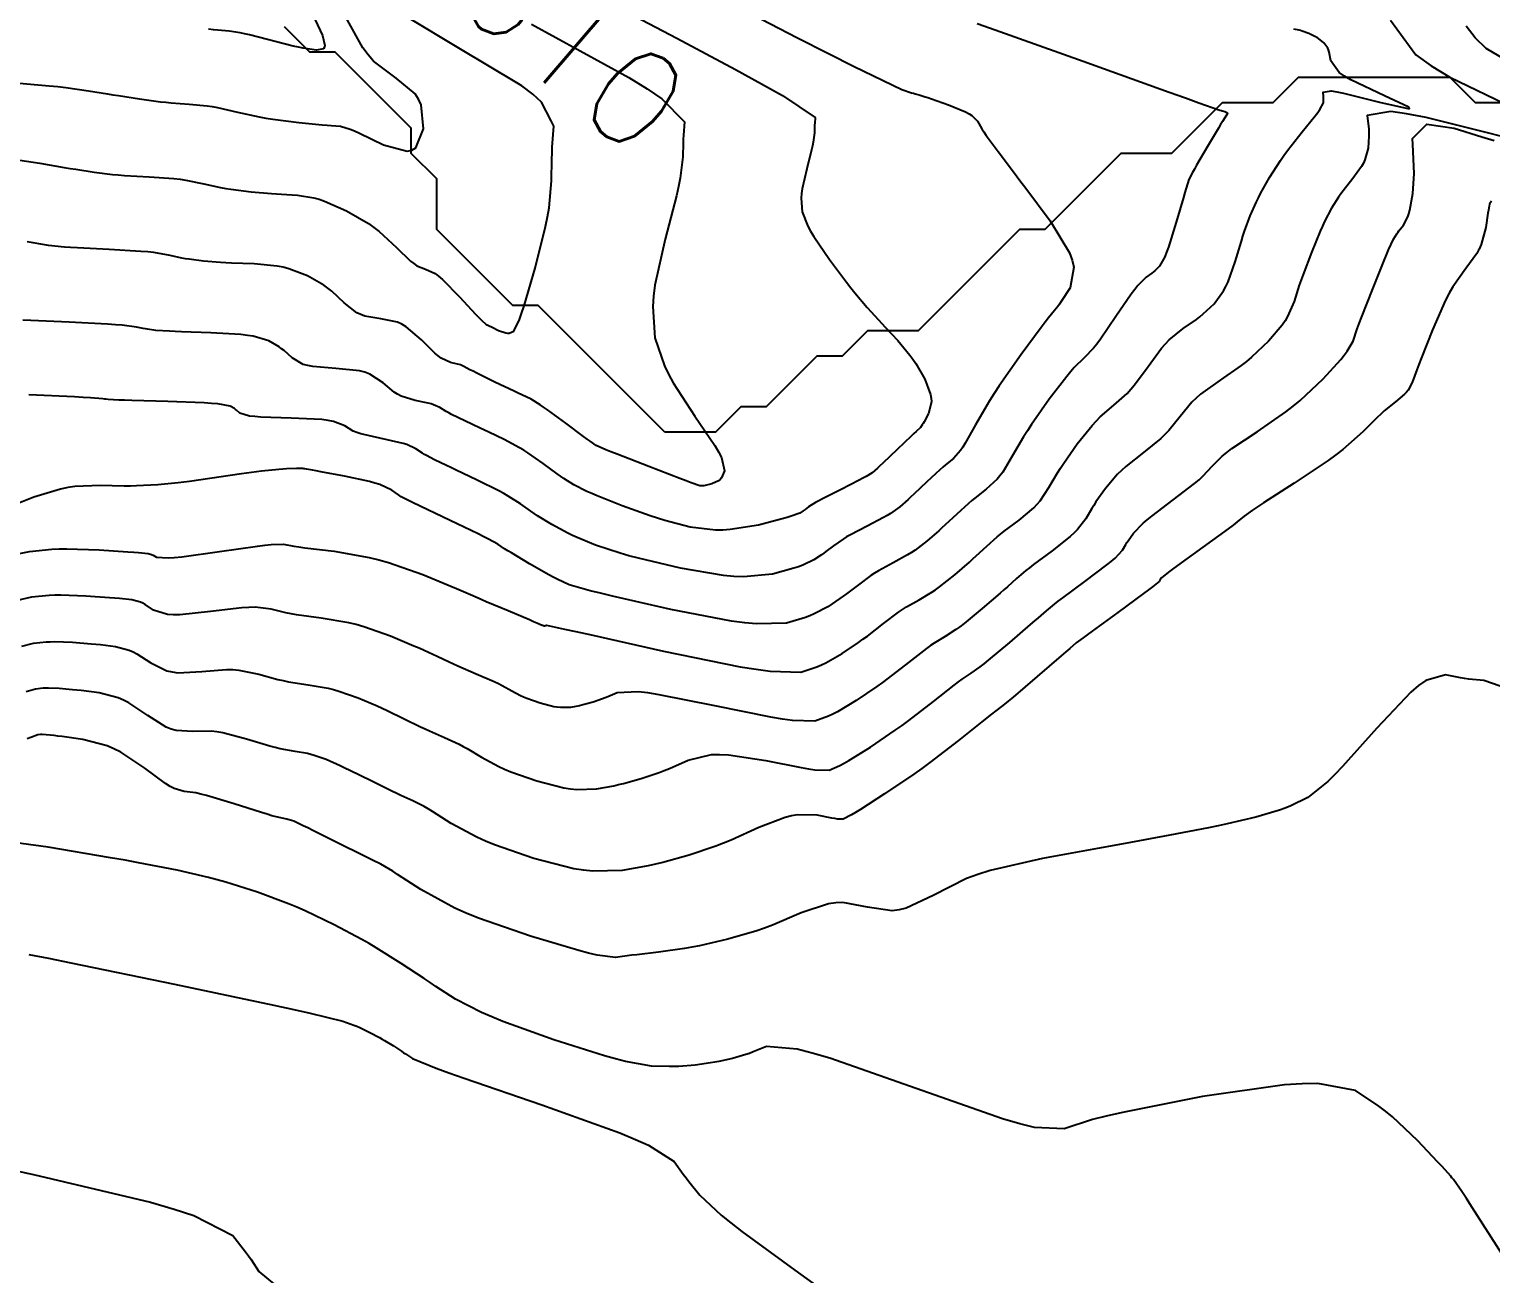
# Model space of a CAD drawing. Header units: metres. Extents: x 837117 to 838479, y 1189012 to 1191015.
# Drawn here: x 837605 to 837662.7, y 1189074.3 to 1189123.3 of the extents above; entities that cross this region are included whole.
import ezdxf

# ---------------------------------------------------------------- set-up
doc = ezdxf.new("R2010")
doc.units = ezdxf.units.M
doc.header["$LTSCALE"] = 0.3
for name, color, linetype in [('COTAS 10', 1, 'Continuous'), ('COTAS INT', 252, 'Continuous'), ('DRENAJE', 5, 'Continuous')]:
    doc.layers.add(name, color=color, linetype=linetype)
doc.styles.get("Standard").update_dxf_attribs({"font": 'simplex.shx'})

msp = doc.modelspace()

# ---------------------------------------------------------------- linework, layer by layer
at = {"layer": 'COTAS 10'}
for points in [[(837624.817, 1189123.552), (837628.653, 1189121.443), (837629.38, 1189120.995), (837629.962, 1189120.607), (837630.855, 1189119.698), (837630.813, 1189119.169), (837630.805, 1189119.019), (837630.799, 1189118.869), (837630.791, 1189118.318), (837630.685, 1189117.479), (837630.617, 1189117.148), (837630.532, 1189116.774), (837630.087, 1189115.066), (837629.687, 1189113.261), (837629.631, 1189112.826), (837629.599, 1189112.419), (837629.679, 1189111.183), (837630.064, 1189110.069), (837630.224, 1189109.738), (837630.407, 1189109.399), (837631.259, 1189108.091), (837632.05, 1189106.927), (837632.194, 1189106.677), (837632.305, 1189106.458), (837632.436, 1189105.928), (837632.308, 1189105.652), (837632.257, 1189105.593), (837632.199, 1189105.541), (837631.931, 1189105.416), (837631.667, 1189105.357), (837631.612, 1189105.346), (837631.564, 1189105.339), (837631.455, 1189105.335), (837631.11, 1189105.46), (837630.913, 1189105.535), (837630.673, 1189105.627), (837629.439, 1189106.102), (837628.196, 1189106.586), (837627.95, 1189106.684), (837627.747, 1189106.766), (837627.369, 1189106.928), (837627.124, 1189107.099), (837627.006, 1189107.186), (837626.865, 1189107.29), (837626.172, 1189107.807), (837625.452, 1189108.334), (837625.294, 1189108.445), (837625.154, 1189108.54), (837624.799, 1189108.754), (837624.435, 1189108.928), (837624.29, 1189108.997), (837624.127, 1189109.076), (837623.375, 1189109.435), (837622.654, 1189109.785), (837622.509, 1189109.857), (837622.387, 1189109.918), (837622.147, 1189110.051), (837622.014, 1189110.112), (837621.961, 1189110.129), (837621.901, 1189110.145), (837621.626, 1189110.204), (837621.253, 1189110.377), (837621.132, 1189110.465), (837621.003, 1189110.57), (837620.472, 1189111.098), (837619.872, 1189111.616), (837619.699, 1189111.716), (837619.524, 1189111.796), (837618.868, 1189111.929), (837618.237, 1189112.032), (837618.078, 1189112.093), (837617.926, 1189112.169), (837617.43, 1189112.562), (837616.933, 1189113.021), (837616.779, 1189113.138), (837616.619, 1189113.251), (837615.982, 1189113.622), (837615.245, 1189113.904), (837615.021, 1189113.96), (837614.788, 1189114.006), (837613.875, 1189114.095), (837612.98, 1189114.128), (837612.758, 1189114.14), (837612.547, 1189114.152), (837611.879, 1189114.205), (837611.314, 1189114.275), (837611.168, 1189114.299), (837611.027, 1189114.324), (837610.557, 1189114.431), (837609.921, 1189114.538), (837609.675, 1189114.564), (837609.399, 1189114.588), (837608.152, 1189114.661), (837606.907, 1189114.723), (837606.633, 1189114.741), (837606.389, 1189114.758), (837605.762, 1189114.823), (837605.156, 1189114.92), (837604.925, 1189114.959)], [(837658.708, 1189123.706), (837659.702, 1189122.343), (837660.304, 1189121.911), (837661.047, 1189121.456), (837663.563, 1189120.255)], [(837663.259, 1189119.085), (837662.325, 1189119.318), (837660.115, 1189119.868), (837659.335, 1189120.017), (837658.713, 1189120.107), (837657.779, 1189119.941), (837657.843, 1189119.41), (837657.85, 1189119.269), (837657.852, 1189119.132), (837657.822, 1189118.661), (837657.693, 1189118.202), (837657.633, 1189118.072), (837657.562, 1189117.941), (837657.22, 1189117.458), (837656.841, 1189116.98), (837656.747, 1189116.852), (837656.658, 1189116.726), (837656.376, 1189116.287), (837656.102, 1189115.761), (837656.018, 1189115.58), (837655.93, 1189115.384), (837655.585, 1189114.547), (837655.255, 1189113.68), (837655.178, 1189113.464), (837655.107, 1189113.26), (837654.901, 1189112.61), (837654.646, 1189112.016), (837654.543, 1189111.847), (837654.428, 1189111.676), (837653.896, 1189111.042), (837653.226, 1189110.413), (837653.023, 1189110.245), (837652.812, 1189110.08), (837651.987, 1189109.509), (837651.211, 1189108.954), (837651.032, 1189108.799), (837650.868, 1189108.644), (837650.402, 1189108.08), (837649.958, 1189107.517), (837649.807, 1189107.362), (837649.645, 1189107.208), (837648.96, 1189106.656), (837648.265, 1189106.103), (837648.097, 1189105.949), (837647.939, 1189105.794), (837647.455, 1189105.231), (837647.083, 1189104.703), (837646.995, 1189104.57), (837646.915, 1189104.444), (837646.68, 1189104.037), (837646.36, 1189103.619), (837646.226, 1189103.486), (837646.072, 1189103.346), (837645.352, 1189102.777), (837644.621, 1189102.233), (837644.46, 1189102.109), (837644.317, 1189101.996), (837643.951, 1189101.685), (837643.592, 1189101.359), (837643.454, 1189101.237), (837643.299, 1189101.102), (837642.598, 1189100.497), (837641.88, 1189099.907), (837641.714, 1189099.78), (837641.562, 1189099.669), (837641.133, 1189099.4), (837640.707, 1189099.141), (837640.558, 1189099.037), (837640.394, 1189098.918), (837639.687, 1189098.371), (837638.887, 1189097.752), (837638.664, 1189097.588), (837638.44, 1189097.428), (837637.629, 1189096.878), (837636.883, 1189096.432), (837636.701, 1189096.337), (837636.529, 1189096.254), (837635.999, 1189096.06), (837635.113, 1189096.085), (837634.717, 1189096.14), (837634.256, 1189096.216), (837632.047, 1189096.667), (837629.854, 1189097.103), (837629.403, 1189097.171), (837629.019, 1189097.215), (837628.197, 1189097.182), (837627.821, 1189097.013), (837627.718, 1189096.972), (837627.617, 1189096.933), (837627.254, 1189096.811), (837626.898, 1189096.714), (837626.8, 1189096.69), (837626.703, 1189096.669), (837626.352, 1189096.602), (837625.957, 1189096.593), (837625.831, 1189096.607), (837625.698, 1189096.628), (837625.158, 1189096.764), (837624.63, 1189096.948), (837624.505, 1189097), (837624.388, 1189097.051), (837624.043, 1189097.239), (837623.654, 1189097.458), (837623.51, 1189097.529), (837623.349, 1189097.605), (837622.639, 1189097.917), (837621.908, 1189098.231), (837621.735, 1189098.308), (837621.574, 1189098.38), (837621.1, 1189098.605), (837620.58, 1189098.847), (837620.39, 1189098.931), (837620.18, 1189099.022), (837619.258, 1189099.409), (837618.198, 1189099.783), (837617.901, 1189099.866), (837617.603, 1189099.939), (837616.518, 1189100.126), (837615.551, 1189100.257), (837615.328, 1189100.295), (837615.125, 1189100.333), (837614.551, 1189100.475), (837613.912, 1189100.548), (837613.667, 1189100.544), (837613.392, 1189100.528), (837612.156, 1189100.38), (837610.942, 1189100.257), (837610.682, 1189100.256), (837610.454, 1189100.269), (837609.906, 1189100.44), (837609.572, 1189100.663), (837609.479, 1189100.709), (837609.385, 1189100.749), (837609.047, 1189100.839), (837608.563, 1189100.891), (837608.377, 1189100.907), (837608.169, 1189100.924), (837607.233, 1189100.99), (837606.245, 1189101.026), (837606.006, 1189101.024), (837605.781, 1189101.016), (837605.09, 1189100.943), (837604.53, 1189100.82)], [(837604.984, 1189086.861), (837605.763, 1189086.707), (837606.647, 1189086.529), (837610.726, 1189085.691), (837614.648, 1189084.863), (837615.434, 1189084.692), (837616.09, 1189084.547), (837617.378, 1189084.232), (837617.808, 1189084.071), (837617.924, 1189084.024), (837618.039, 1189083.974), (837618.44, 1189083.784), (837618.821, 1189083.579), (837618.922, 1189083.521), (837619.022, 1189083.463), (837619.367, 1189083.247), (837619.685, 1189083.037), (837619.767, 1189082.983), (837619.847, 1189082.931), (837620.117, 1189082.754), (837621.054, 1189082.373), (837621.556, 1189082.192), (837622.162, 1189081.977), (837625.224, 1189080.928), (837628.304, 1189079.817), (837628.921, 1189079.563), (837629.435, 1189079.332), (837630.443, 1189078.694), (837630.805, 1189078.195), (837630.912, 1189078.052), (837631.023, 1189077.907), (837631.451, 1189077.366), (837632.3, 1189076.575), (837632.677, 1189076.271), (837633.115, 1189075.931), (837635.206, 1189074.4), (837637.332, 1189072.866)]]:
    msp.add_lwpolyline(points, dxfattribs=at)
at = {"layer": 'COTAS INT'}
for points in [[(837629.004, 1189126.291), (837635.289, 1189123.029), (837636.527, 1189122.394), (837637.548, 1189121.875), (837639.421, 1189120.968), (837639.803, 1189120.846), (837639.883, 1189120.821), (837639.952, 1189120.8), (837640.111, 1189120.759), (837640.341, 1189120.689), (837640.456, 1189120.651), (837640.592, 1189120.603), (837641.267, 1189120.363), (837641.94, 1189120.086), (837642.076, 1189120.016), (837642.189, 1189119.949), (837642.412, 1189119.728), (837642.584, 1189119.421), (837642.664, 1189119.3), (837642.759, 1189119.162), (837643.22, 1189118.533), (837643.871, 1189117.667), (837644.086, 1189117.381), (837644.316, 1189117.074), (837645.272, 1189115.797), (837646.035, 1189114.534), (837646.144, 1189114.236), (837646.208, 1189113.961), (837646.071, 1189113.153), (837645.715, 1189112.613), (837645.642, 1189112.506), (837645.58, 1189112.418), (837645.448, 1189112.254), (837645.211, 1189111.962), (837645.082, 1189111.792), (837644.927, 1189111.585), (837644.137, 1189110.517), (837643.272, 1189109.289), (837643.069, 1189108.982), (837642.881, 1189108.687), (837642.335, 1189107.741), (837641.93, 1189107.018), (837641.832, 1189106.864), (837641.74, 1189106.732), (837641.458, 1189106.422), (837641.151, 1189106.173), (837641.043, 1189106.079), (837640.925, 1189105.973), (837640.417, 1189105.501), (837639.905, 1189105.017), (837639.783, 1189104.905), (837639.671, 1189104.802), (837639.342, 1189104.51), (837638.98, 1189104.253), (837638.848, 1189104.173), (837638.701, 1189104.088), (837638.053, 1189103.749), (837637.399, 1189103.409), (837637.249, 1189103.323), (837637.112, 1189103.241), (837636.726, 1189102.976), (837636.426, 1189102.744), (837636.343, 1189102.683), (837636.259, 1189102.623), (837635.954, 1189102.417), (837635.518, 1189102.211), (837635.351, 1189102.151), (837635.165, 1189102.09), (837634.323, 1189101.861), (837633.176, 1189101.751), (837632.795, 1189101.766), (837632.388, 1189101.801), (837630.693, 1189102.09), (837629.041, 1189102.483), (837628.661, 1189102.583), (837628.315, 1189102.679), (837627.343, 1189102.995), (837626.62, 1189103.299), (837626.431, 1189103.387), (837626.245, 1189103.478), (837625.614, 1189103.821), (837625.059, 1189104.161), (837624.921, 1189104.249), (837624.791, 1189104.335), (837624.379, 1189104.625), (837623.895, 1189104.937), (837623.719, 1189105.036), (837623.525, 1189105.141), (837622.671, 1189105.568), (837621.822, 1189105.973), (837621.63, 1189106.064), (837621.458, 1189106.147), (837620.992, 1189106.37), (837620.67, 1189106.535), (837620.588, 1189106.581), (837620.51, 1189106.628), (837620.253, 1189106.796), (837619.892, 1189106.964), (837619.748, 1189107.01), (837619.584, 1189107.055), (837618.831, 1189107.216), (837618.085, 1189107.387), (837617.926, 1189107.439), (837617.786, 1189107.492), (837617.453, 1189107.702), (837617.005, 1189107.884), (837616.794, 1189107.92), (837616.545, 1189107.951), (837615.332, 1189108.01), (837614.134, 1189108.052), (837613.895, 1189108.071), (837613.697, 1189108.093), (837613.313, 1189108.202), (837613.179, 1189108.326), (837613.138, 1189108.357), (837613.095, 1189108.387), (837612.924, 1189108.487), (837612.435, 1189108.571), (837612.192, 1189108.591), (837611.902, 1189108.61), (837610.464, 1189108.667), (837609.043, 1189108.708), (837608.763, 1189108.717), (837608.533, 1189108.724), (837608.115, 1189108.742), (837608.023, 1189108.753), (837607.977, 1189108.761), (837607.901, 1189108.778), (837607.412, 1189108.812), (837607.128, 1189108.827), (837606.781, 1189108.844), (837604.99, 1189108.923)], [(837627.487, 1189124.62), (837630.548, 1189122.997), (837632.868, 1189121.766), (837633.892, 1189121.202), (837634.715, 1189120.736), (837636.007, 1189119.868), (837635.989, 1189119.637), (837635.985, 1189119.572), (837635.983, 1189119.506), (837635.979, 1189119.265), (837635.933, 1189118.899), (837635.903, 1189118.755), (837635.866, 1189118.591), (837635.672, 1189117.846), (837635.497, 1189117.057), (837635.473, 1189116.867), (837635.459, 1189116.69), (837635.494, 1189116.15), (837635.721, 1189115.583), (837635.828, 1189115.388), (837635.954, 1189115.176), (837636.57, 1189114.273), (837637.249, 1189113.368), (837637.415, 1189113.154), (837637.573, 1189112.956), (837638.062, 1189112.376), (837638.507, 1189111.885), (837638.636, 1189111.745), (837638.768, 1189111.602), (837639.265, 1189111.067), (837639.742, 1189110.5), (837639.861, 1189110.336), (837639.974, 1189110.169), (837640.338, 1189109.544), (837640.559, 1189108.946), (837640.583, 1189108.797), (837640.59, 1189108.654), (837640.483, 1189108.198), (837640.304, 1189107.863), (837640.266, 1189107.796), (837640.234, 1189107.741), (837640.16, 1189107.637), (837639.994, 1189107.487), (837639.904, 1189107.402), (837639.794, 1189107.299), (837639.24, 1189106.772), (837638.675, 1189106.237), (837638.56, 1189106.128), (837638.462, 1189106.036), (837638.257, 1189105.848), (837638.014, 1189105.702), (837637.892, 1189105.637), (837637.747, 1189105.561), (837637.026, 1189105.199), (837636.297, 1189104.831), (837636.146, 1189104.752), (837636.018, 1189104.682), (837635.74, 1189104.512), (837635.606, 1189104.409), (837635.569, 1189104.381), (837635.532, 1189104.355), (837635.396, 1189104.263), (837635.064, 1189104.138), (837634.902, 1189104.09), (837634.71, 1189104.036), (837633.765, 1189103.794), (837632.657, 1189103.612), (837632.363, 1189103.595), (837632.074, 1189103.594), (837631.074, 1189103.712), (837630.076, 1189103.972), (837629.787, 1189104.059), (837629.494, 1189104.153), (837628.391, 1189104.548), (837627.408, 1189104.943), (837627.191, 1189105.036), (837626.996, 1189105.122), (837626.492, 1189105.375), (837626.092, 1189105.63), (837625.964, 1189105.717), (837625.828, 1189105.812), (837625.276, 1189106.216), (837624.674, 1189106.636), (837624.507, 1189106.741), (837624.339, 1189106.841), (837623.735, 1189107.161), (837623.128, 1189107.451), (837622.792, 1189107.611), (837622.183, 1189107.903), (837621.662, 1189108.16), (837621.549, 1189108.219), (837621.449, 1189108.273), (837621.2, 1189108.424), (837620.953, 1189108.538), (837620.854, 1189108.569), (837620.743, 1189108.6), (837620.229, 1189108.71), (837619.669, 1189108.882), (837619.529, 1189108.952), (837619.395, 1189109.031), (837618.962, 1189109.4), (837618.438, 1189109.75), (837618.247, 1189109.818), (837618.035, 1189109.873), (837617.1, 1189109.97), (837616.186, 1189110.042), (837615.987, 1189110.082), (837615.811, 1189110.131), (837615.371, 1189110.382), (837615.056, 1189110.673), (837614.959, 1189110.747), (837614.857, 1189110.819), (837614.453, 1189111.055), (837613.84, 1189111.237), (837613.606, 1189111.275), (837613.345, 1189111.308), (837612.17, 1189111.381), (837611.011, 1189111.418), (837610.76, 1189111.428), (837610.54, 1189111.438), (837609.997, 1189111.473), (837609.669, 1189111.514), (837609.584, 1189111.528), (837609.502, 1189111.543), (837609.229, 1189111.604), (837608.666, 1189111.675), (837608.402, 1189111.695), (837608.09, 1189111.716), (837606.571, 1189111.792), (837605.061, 1189111.861), (837604.754, 1189111.877)], [(837604.31, 1189121.25), (837605.782, 1189121.122), (837606.125, 1189121.087), (837606.439, 1189121.052), (837607.343, 1189120.926), (837608.089, 1189120.801), (837608.305, 1189120.765), (837608.526, 1189120.73), (837609.355, 1189120.601), (837610.176, 1189120.491), (837610.391, 1189120.467), (837610.601, 1189120.447), (837611.314, 1189120.398), (837612.018, 1189120.332), (837612.222, 1189120.301), (837612.43, 1189120.264), (837613.213, 1189120.084), (837614.078, 1189119.888), (837614.337, 1189119.841), (837614.605, 1189119.798), (837615.643, 1189119.668), (837616.56, 1189119.58), (837616.752, 1189119.563), (837616.917, 1189119.549), (837617.287, 1189119.523), (837617.664, 1189119.407), (837617.833, 1189119.336), (837618.03, 1189119.248), (837618.977, 1189118.789), (837619.906, 1189118.54), (837620.093, 1189118.584), (837620.249, 1189118.677), (837620.558, 1189119.42), (837620.458, 1189120.372), (837620.357, 1189120.597), (837620.223, 1189120.805), (837619.475, 1189121.414), (837618.589, 1189122.088), (837618.369, 1189122.337), (837618.16, 1189122.612), (837617.494, 1189123.83)], [(837604.361, 1189118.226), (837605.425, 1189118.064), (837606.378, 1189117.902), (837606.615, 1189117.862), (837606.841, 1189117.825), (837607.558, 1189117.712), (837608.282, 1189117.625), (837608.512, 1189117.604), (837608.754, 1189117.585), (837609.733, 1189117.529), (837610.709, 1189117.46), (837610.949, 1189117.432), (837611.175, 1189117.401), (837611.885, 1189117.257), (837612.553, 1189117.106), (837612.753, 1189117.07), (837612.959, 1189117.036), (837613.761, 1189116.936), (837614.554, 1189116.866), (837614.755, 1189116.851), (837614.948, 1189116.839), (837615.581, 1189116.809), (837616.231, 1189116.704), (837616.435, 1189116.644), (837616.649, 1189116.57), (837617.512, 1189116.19), (837618.381, 1189115.682), (837618.6, 1189115.528), (837618.809, 1189115.369), (837619.488, 1189114.742), (837620.04, 1189114.207), (837620.17, 1189114.105), (837620.289, 1189114.022), (837620.636, 1189113.889), (837621.013, 1189113.719), (837621.152, 1189113.613), (837621.305, 1189113.482), (837621.981, 1189112.796), (837622.611, 1189112.11), (837622.735, 1189111.978), (837622.837, 1189111.871), (837623.023, 1189111.698), (837623.06, 1189111.691), (837623.068, 1189111.688), (837623.076, 1189111.686), (837623.093, 1189111.678), (837623.166, 1189111.641), (837623.207, 1189111.621), (837623.258, 1189111.596), (837623.519, 1189111.47), (837623.807, 1189111.371), (837623.875, 1189111.363), (837623.938, 1189111.363), (837624.12, 1189111.435), (837624.339, 1189111.895), (837624.425, 1189112.139), (837624.521, 1189112.435), (837624.959, 1189113.926), (837625.367, 1189115.564), (837625.444, 1189115.952), (837625.507, 1189116.311), (837625.602, 1189117.37), (837625.615, 1189118.232), (837625.625, 1189118.467), (837625.637, 1189118.7), (837625.703, 1189119.528), (837625.594, 1189119.739), (837625.209, 1189120.478), (837624.867, 1189120.788), (837624.437, 1189121.119), (837622.967, 1189121.995), (837622.146, 1189122.483), (837619.737, 1189123.924)], [(837642.401, 1189123.57), (837643.105, 1189123.327), (837646.581, 1189122.091), (837649.968, 1189120.872), (837650.615, 1189120.639), (837651.138, 1189120.451), (837651.977, 1189120.153), (837652.018, 1189120.145), (837652.036, 1189120.141), (837652.058, 1189120.136), (837652.164, 1189120.108), (837652.253, 1189120.064), (837652.264, 1189120.048), (837652.268, 1189120.031), (837652.236, 1189119.956), (837652.077, 1189119.714), (837652.002, 1189119.592), (837651.913, 1189119.446), (837651.481, 1189118.719), (837651.053, 1189117.982), (837650.966, 1189117.83), (837650.894, 1189117.7), (837650.75, 1189117.419), (837650.641, 1189117.08), (837650.591, 1189116.913), (837650.532, 1189116.715), (837650.249, 1189115.739), (837649.942, 1189114.754), (837649.869, 1189114.55), (837649.801, 1189114.377), (837649.596, 1189114.001), (837649.409, 1189113.826), (837649.353, 1189113.779), (837649.294, 1189113.734), (837649.065, 1189113.575), (837648.734, 1189113.243), (837648.612, 1189113.088), (837648.476, 1189112.905), (837647.874, 1189112.018), (837647.263, 1189111.12), (837647.121, 1189110.931), (837646.99, 1189110.767), (837646.619, 1189110.388), (837646.229, 1189110.009), (837646.087, 1189109.845), (837645.931, 1189109.655), (837645.243, 1189108.755), (837644.542, 1189107.761), (837644.378, 1189107.511), (837644.226, 1189107.273), (837643.783, 1189106.506), (837643.406, 1189105.885), (837643.296, 1189105.738), (837643.184, 1189105.603), (837642.756, 1189105.207), (837642.307, 1189104.86), (837642.182, 1189104.756), (837642.056, 1189104.648), (837641.595, 1189104.229), (837641.134, 1189103.798), (837641.007, 1189103.683), (837640.881, 1189103.569), (837640.428, 1189103.173), (837639.947, 1189102.804), (837639.803, 1189102.708), (837639.655, 1189102.615), (837639.08, 1189102.3), (837638.502, 1189101.986), (837638.352, 1189101.894), (837638.206, 1189101.8), (837637.713, 1189101.441), (837637.246, 1189101.08), (837637.116, 1189100.985), (837636.986, 1189100.892), (837636.513, 1189100.571), (837635.973, 1189100.285), (837635.801, 1189100.213), (837635.619, 1189100.145), (837634.882, 1189099.927), (837633.694, 1189099.891), (837633.228, 1189099.937), (837632.703, 1189100.008), (837630.313, 1189100.468), (837628.007, 1189100.994), (837627.535, 1189101.107), (837627.136, 1189101.205), (837626.296, 1189101.441), (837625.832, 1189101.655), (837625.671, 1189101.739), (837625.494, 1189101.834), (837624.737, 1189102.267), (837624.026, 1189102.691), (837623.879, 1189102.781), (837623.754, 1189102.858), (837623.483, 1189103.035), (837623.116, 1189103.238), (837622.931, 1189103.332), (837622.71, 1189103.442), (837621.607, 1189103.975), (837620.123, 1189104.683), (837619.8, 1189104.837), (837619.678, 1189104.91), (837619.628, 1189104.943), (837619.571, 1189104.982), (837619.307, 1189105.169), (837618.831, 1189105.39), (837618.641, 1189105.45), (837618.425, 1189105.51), (837617.434, 1189105.722), (837616.501, 1189105.892), (837616.322, 1189105.926), (837616.178, 1189105.953), (837615.943, 1189106.003), (837615.876, 1189106.013), (837615.837, 1189106.016), (837615.79, 1189106.018), (837615.546, 1189106.023), (837615.151, 1189106.009), (837615.008, 1189105.998), (837614.851, 1189105.985), (837614.162, 1189105.912), (837613.374, 1189105.813), (837612.934, 1189105.751), (837612.132, 1189105.627), (837611.327, 1189105.508), (837611.104, 1189105.48), (837610.881, 1189105.455), (837610.077, 1189105.378), (837609.239, 1189105.337), (837608.994, 1189105.333), (837608.745, 1189105.333), (837607.8, 1189105.359), (837606.803, 1189105.317), (837606.521, 1189105.273), (837606.237, 1189105.215), (837605.187, 1189104.891), (837604.323, 1189104.555)], [(837604.352, 1189102.622), (837605.008, 1189102.751), (837605.894, 1189102.845), (837606.183, 1189102.855), (837606.49, 1189102.858), (837607.756, 1189102.812), (837608.897, 1189102.735), (837609.126, 1189102.719), (837609.317, 1189102.705), (837609.693, 1189102.672), (837609.822, 1189102.638), (837609.857, 1189102.623), (837609.893, 1189102.605), (837610.02, 1189102.521), (837610.478, 1189102.494), (837610.722, 1189102.513), (837611.017, 1189102.543), (837612.505, 1189102.747), (837614, 1189102.961), (837614.3, 1189102.997), (837614.549, 1189103.023), (837615.038, 1189103.035), (837615.443, 1189102.96), (837615.641, 1189102.932), (837615.876, 1189102.9), (837617.031, 1189102.759), (837618.418, 1189102.519), (837618.799, 1189102.425), (837619.177, 1189102.32), (837620.532, 1189101.842), (837621.637, 1189101.385), (837621.858, 1189101.292), (837622.043, 1189101.214), (837622.404, 1189101.057), (837622.706, 1189100.922), (837622.854, 1189100.858), (837623.029, 1189100.783), (837623.893, 1189100.417), (837624.736, 1189100.062), (837624.898, 1189099.993), (837625.029, 1189099.938), (837625.242, 1189099.846), (837625.255, 1189099.839), (837625.285, 1189099.827), (837625.306, 1189099.822), (837625.311, 1189099.821), (837625.331, 1189099.821), (837625.344, 1189099.824), (837625.352, 1189099.826), (837625.366, 1189099.829), (837625.379, 1189099.834), (837625.383, 1189099.835), (837625.387, 1189099.837), (837625.402, 1189099.844), (837626.12, 1189099.692), (837626.568, 1189099.593), (837627.123, 1189099.471), (837630.028, 1189098.825), (837633.053, 1189098.207), (837633.684, 1189098.103), (837634.227, 1189098.027), (837635.44, 1189097.994), (837636.074, 1189098.2), (837636.251, 1189098.275), (837636.428, 1189098.358), (837637.071, 1189098.724), (837637.713, 1189099.16), (837637.89, 1189099.287), (837638.067, 1189099.416), (837638.7, 1189099.906), (837639.3, 1189100.359), (837639.455, 1189100.466), (837639.605, 1189100.564), (837640.106, 1189100.85), (837640.608, 1189101.142), (837640.758, 1189101.244), (837640.913, 1189101.356), (837641.513, 1189101.835), (837642.09, 1189102.335), (837642.231, 1189102.46), (837642.363, 1189102.579), (837642.773, 1189102.957), (837643.186, 1189103.322), (837643.321, 1189103.432), (837643.464, 1189103.546), (837644.054, 1189103.992), (837644.628, 1189104.475), (837644.761, 1189104.612), (837644.883, 1189104.752), (837645.231, 1189105.271), (837645.57, 1189105.858), (837645.687, 1189106.041), (837645.813, 1189106.232), (837646.349, 1189106.993), (837646.935, 1189107.724), (837647.092, 1189107.897), (837647.247, 1189108.056), (837647.79, 1189108.522), (837648.318, 1189108.988), (837648.464, 1189109.147), (837648.61, 1189109.319), (837649.138, 1189110.049), (837649.672, 1189110.774), (837649.822, 1189110.943), (837649.973, 1189111.098), (837650.526, 1189111.542), (837651.053, 1189111.907), (837651.188, 1189112.012), (837651.318, 1189112.119), (837651.746, 1189112.521), (837652.114, 1189113.027), (837652.206, 1189113.199), (837652.294, 1189113.385), (837652.575, 1189114.174), (837652.82, 1189114.987), (837652.885, 1189115.189), (837652.948, 1189115.38), (837653.167, 1189115.983), (837653.412, 1189116.542), (837653.492, 1189116.705), (837653.577, 1189116.871), (837653.929, 1189117.503), (837654.362, 1189118.177), (837654.499, 1189118.371), (837654.643, 1189118.567), (837655.226, 1189119.301), (837655.737, 1189119.936), (837655.836, 1189120.07), (837655.917, 1189120.185), (837656.056, 1189120.452), (837656.066, 1189120.605), (837656.065, 1189120.65), (837656.063, 1189120.696), (837656.042, 1189120.87), (837656.366, 1189120.919), (837656.581, 1189120.886), (837656.85, 1189120.833), (837658.276, 1189120.476), (837659.388, 1189120.217), (837659.46, 1189120.227), (837659.429, 1189120.271), (837658.463, 1189120.724), (837657.143, 1189121.35), (837656.89, 1189121.504), (837656.684, 1189121.648), (837656.346, 1189122.099), (837656.291, 1189122.45), (837656.264, 1189122.531), (837656.232, 1189122.606), (837656.076, 1189122.819), (837655.87, 1189122.977), (837655.807, 1189123.017), (837655.741, 1189123.055), (837655.483, 1189123.179), (837655.225, 1189123.274), (837655.16, 1189123.294), (837655.098, 1189123.311), (837654.896, 1189123.349)], [(837616.276, 1189123.722), (837616.577, 1189123.098), (837616.667, 1189122.708), (837616.649, 1189122.637), (837616.613, 1189122.582), (837616.328, 1189122.518), (837615.807, 1189122.602), (837615.622, 1189122.642), (837615.419, 1189122.687), (837613.685, 1189123.127), (837613.496, 1189123.169), (837613.328, 1189123.204), (837612.895, 1189123.267), (837612.447, 1189123.309), (837612.27, 1189123.331), (837612.069, 1189123.357)], [(837663.945, 1189121.724), (837662.477, 1189122.594), (837662.047, 1189123.016), (837661.695, 1189123.466)], [(837604.707, 1189099.018), (837605.172, 1189099.134), (837605.668, 1189099.187), (837605.829, 1189099.192), (837606.001, 1189099.194), (837606.709, 1189099.168), (837607.441, 1189099.112), (837607.628, 1189099.095), (837607.808, 1189099.077), (837608.402, 1189099.006), (837608.949, 1189098.861), (837609.1, 1189098.796), (837609.251, 1189098.72), (837609.792, 1189098.36), (837610.43, 1189098.045), (837610.641, 1189097.999), (837610.867, 1189097.97), (837611.807, 1189098.014), (837612.784, 1189098.095), (837613.034, 1189098.09), (837613.274, 1189098.074), (837614.064, 1189097.914), (837614.806, 1189097.706), (837615.015, 1189097.658), (837615.227, 1189097.615), (837616.005, 1189097.494), (837616.789, 1189097.358), (837617.004, 1189097.306), (837617.218, 1189097.246), (837617.983, 1189096.976), (837618.724, 1189096.659), (837618.922, 1189096.57), (837619.117, 1189096.481), (837619.797, 1189096.153), (837620.443, 1189095.839), (837620.616, 1189095.758), (837620.787, 1189095.679), (837621.385, 1189095.417), (837621.963, 1189095.148), (837622.121, 1189095.064), (837622.279, 1189094.977), (837622.845, 1189094.632), (837623.522, 1189094.264), (837623.75, 1189094.163), (837623.996, 1189094.062), (837625.031, 1189093.701), (837626.091, 1189093.433), (837626.352, 1189093.392), (837626.599, 1189093.364), (837627.374, 1189093.383), (837628.061, 1189093.513), (837628.252, 1189093.556), (837628.445, 1189093.602), (837629.143, 1189093.792), (837629.854, 1189094.032), (837630.054, 1189094.109), (837630.255, 1189094.19), (837630.993, 1189094.521), (837631.919, 1189094.739), (837632.238, 1189094.749), (837632.585, 1189094.736), (837634.067, 1189094.509), (837635.459, 1189094.225), (837635.749, 1189094.177), (837635.999, 1189094.142), (837636.558, 1189094.127), (837636.984, 1189094.309), (837637.15, 1189094.398), (837637.337, 1189094.505), (837638.187, 1189095.032), (837639.168, 1189095.697), (837639.438, 1189095.89), (837639.707, 1189096.088), (837640.674, 1189096.835), (837641.488, 1189097.477), (837641.66, 1189097.608), (837641.81, 1189097.719), (837642.16, 1189097.95), (837642.516, 1189098.196), (837642.669, 1189098.316), (837642.846, 1189098.458), (837643.683, 1189099.16), (837644.508, 1189099.868), (837644.678, 1189100.015), (837644.822, 1189100.14), (837645.129, 1189100.413), (837645.447, 1189100.671), (837645.599, 1189100.786), (837645.777, 1189100.92), (837646.65, 1189101.562), (837647.516, 1189102.218), (837647.69, 1189102.361), (837647.836, 1189102.487), (837648.128, 1189102.802), (837648.259, 1189103.029), (837648.304, 1189103.1), (837648.353, 1189103.174), (837648.561, 1189103.469), (837648.943, 1189103.864), (837649.102, 1189104.001), (837649.283, 1189104.15), (837650.131, 1189104.79), (837650.972, 1189105.429), (837651.151, 1189105.578), (837651.305, 1189105.716), (837651.665, 1189106.111), (837652.063, 1189106.513), (837652.242, 1189106.654), (837652.45, 1189106.809), (837653.448, 1189107.476), (837654.571, 1189108.254), (837654.858, 1189108.478), (837655.134, 1189108.706), (837656.046, 1189109.563), (837656.741, 1189110.326), (837656.881, 1189110.496), (837656.997, 1189110.648), (837657.227, 1189111.045), (837657.395, 1189111.532), (837657.472, 1189111.74), (837657.563, 1189111.98), (837658.002, 1189113.111), (837658.448, 1189114.225), (837658.544, 1189114.455), (837658.626, 1189114.651), (837658.823, 1189115.072), (837658.954, 1189115.275), (837658.995, 1189115.334), (837659.039, 1189115.393), (837659.215, 1189115.615), (837659.388, 1189115.945), (837659.429, 1189116.074), (837659.469, 1189116.218), (837659.587, 1189116.87), (837659.638, 1189117.659), (837659.582, 1189118.809), (837659.57, 1189119.043), (837660.137, 1189119.611), (837661.215, 1189119.449), (837662.31, 1189119.106), (837662.791, 1189118.955)], [(837662.695, 1189116.573), (837662.62, 1189116.48), (837662.61, 1189116.468), (837662.591, 1189116.358), (837662.581, 1189116.303), (837662.566, 1189116.212), (837662.549, 1189116.1), (837662.464, 1189115.531), (837662.28, 1189114.857), (837662.201, 1189114.679), (837662.175, 1189114.63), (837662.11, 1189114.506), (837661.68, 1189113.91), (837661.167, 1189113.191), (837661.024, 1189112.94), (837660.88, 1189112.666), (837660.359, 1189111.488), (837659.917, 1189110.364), (837659.824, 1189110.124), (837659.744, 1189109.914), (837659.56, 1189109.416), (837659.399, 1189109.119), (837659.332, 1189109.036), (837659.257, 1189108.954), (837658.906, 1189108.656), (837658.456, 1189108.292), (837658.318, 1189108.168), (837658.175, 1189108.034), (837657.607, 1189107.467), (837656.824, 1189106.772), (837656.545, 1189106.557), (837656.239, 1189106.333), (837654.909, 1189105.443), (837653.688, 1189104.664), (837653.452, 1189104.51), (837653.259, 1189104.382), (837652.929, 1189104.142), (837652.653, 1189103.914), (837652.494, 1189103.794), (837652.3, 1189103.65), (837651.301, 1189102.924), (837650.301, 1189102.198), (837650.107, 1189102.053), (837649.947, 1189101.934), (837649.667, 1189101.707), (837649.623, 1189101.645), (837649.613, 1189101.63), (837649.604, 1189101.615), (837649.576, 1189101.567), (837649.313, 1189101.354), (837649.155, 1189101.235), (837648.96, 1189101.089), (837647.948, 1189100.347), (837646.934, 1189099.606), (837646.738, 1189099.462), (837646.578, 1189099.345), (837646.307, 1189099.142), (837646.051, 1189098.92), (837645.901, 1189098.792), (837645.717, 1189098.634), (837644.768, 1189097.822), (837643.812, 1189097.009), (837643.624, 1189096.852), (837643.47, 1189096.723), (837643.187, 1189096.5), (837642.913, 1189096.297), (837642.763, 1189096.179), (837642.582, 1189096.036), (837641.661, 1189095.3), (837640.527, 1189094.424), (837640.211, 1189094.192), (837639.895, 1189093.965), (837638.745, 1189093.186), (837637.792, 1189092.578), (837637.6, 1189092.46), (837637.439, 1189092.363), (837637.116, 1189092.193), (837636.885, 1189092.199), (837636.782, 1189092.214), (837636.662, 1189092.234), (837636.086, 1189092.351), (837635.316, 1189092.369), (837635.073, 1189092.326), (837634.818, 1189092.263), (837633.788, 1189091.86), (837632.689, 1189091.366), (837632.389, 1189091.245), (837632.091, 1189091.131), (837631.032, 1189090.774), (837629.991, 1189090.49), (837629.705, 1189090.422), (837629.419, 1189090.358), (837628.396, 1189090.164), (837627.241, 1189090.136), (837626.873, 1189090.177), (837626.484, 1189090.239), (837624.905, 1189090.637), (837623.361, 1189091.176), (837622.995, 1189091.326), (837622.655, 1189091.477), (837621.646, 1189092.025), (837620.905, 1189092.497), (837620.733, 1189092.6), (837620.576, 1189092.691), (837620.13, 1189092.917), (837619.666, 1189093.127), (837619.497, 1189093.208), (837619.311, 1189093.297), (837618.494, 1189093.701), (837617.654, 1189094.114), (837617.454, 1189094.209), (837617.267, 1189094.297), (837616.709, 1189094.543), (837616.238, 1189094.709), (837616.106, 1189094.746), (837615.974, 1189094.778), (837615.491, 1189094.862), (837614.902, 1189094.972), (837614.703, 1189095.021), (837614.487, 1189095.078), (837613.577, 1189095.354), (837612.636, 1189095.599), (837612.401, 1189095.637), (837612.176, 1189095.662), (837611.458, 1189095.647), (837610.791, 1189095.684), (837610.6, 1189095.742), (837610.406, 1189095.821), (837609.679, 1189096.279), (837608.93, 1189096.778), (837608.721, 1189096.882), (837608.513, 1189096.972), (837607.756, 1189097.172), (837607.054, 1189097.263), (837606.879, 1189097.283), (837606.713, 1189097.3), (837606.186, 1189097.346), (837605.757, 1189097.362), (837605.652, 1189097.361), (837605.554, 1189097.357), (837605.254, 1189097.325), (837604.884, 1189097.216)], [(837663.025, 1189097.439), (837662.383, 1189097.664), (837661.789, 1189097.717), (837661.625, 1189097.74), (837661.461, 1189097.766), (837660.869, 1189097.891), (837660.095, 1189097.658), (837659.815, 1189097.459), (837659.508, 1189097.202), (837658.163, 1189095.788), (837656.816, 1189094.276), (837656.508, 1189093.957), (837656.228, 1189093.682), (837655.448, 1189093.049), (837654.769, 1189092.717), (837654.553, 1189092.631), (837654.324, 1189092.549), (837653.392, 1189092.275), (837652.256, 1189092.011), (837651.899, 1189091.934), (837651.522, 1189091.856), (837650.004, 1189091.564), (837648.235, 1189091.239), (837647.144, 1189091.039), (837644.974, 1189090.641), (837642.913, 1189090.162), (837642.427, 1189090.009), (837641.977, 1189089.847), (837640.656, 1189089.187), (837639.602, 1189088.678), (837639.32, 1189088.611), (837639.043, 1189088.577), (837638.076, 1189088.72), (837637.103, 1189088.9), (837636.821, 1189088.889), (837636.534, 1189088.851), (837635.45, 1189088.496), (837634.327, 1189088.016), (837634.014, 1189087.899), (837633.7, 1189087.79), (837632.56, 1189087.456), (837631.445, 1189087.203), (837631.146, 1189087.146), (837630.853, 1189087.093), (837629.83, 1189086.948), (837628.965, 1189086.848), (837628.771, 1189086.824), (837628.596, 1189086.802), (837628.126, 1189086.736), (837627.405, 1189086.831), (837627.071, 1189086.91), (837626.679, 1189087.012), (837624.778, 1189087.574), (837622.727, 1189088.29), (837622.24, 1189088.489), (837621.788, 1189088.689), (837620.447, 1189089.418), (837619.53, 1189090.017), (837619.345, 1189090.136), (837619.189, 1189090.234), (837618.876, 1189090.417), (837618.545, 1189090.576), (837618.379, 1189090.658), (837618.18, 1189090.756), (837617.191, 1189091.25), (837616.192, 1189091.747), (837615.986, 1189091.849), (837615.811, 1189091.934), (837615.435, 1189092.11), (837615.258, 1189092.172), (837615.209, 1189092.186), (837615.159, 1189092.198), (837614.978, 1189092.229), (837614.578, 1189092.329), (837614.39, 1189092.384), (837614.168, 1189092.451), (837613.09, 1189092.793), (837611.998, 1189093.124), (837611.768, 1189093.184), (837611.568, 1189093.229), (837611.109, 1189093.28), (837610.716, 1189093.397), (837610.559, 1189093.485), (837610.381, 1189093.597), (837609.565, 1189094.199), (837608.609, 1189094.836), (837608.343, 1189094.969), (837608.077, 1189095.083), (837607.111, 1189095.339), (837606.299, 1189095.449), (837606.13, 1189095.471), (837605.985, 1189095.489), (837605.663, 1189095.524), (837605.512, 1189095.529), (837605.475, 1189095.529), (837605.441, 1189095.528), (837605.336, 1189095.517), (837605.062, 1189095.414), (837604.921, 1189095.355)], [(837663.101, 1189075.043), (837661.928, 1189076.877), (837661.7, 1189077.229), (837661.515, 1189077.514), (837661.194, 1189077.982), (837661.15, 1189078.017), (837661.138, 1189078.03), (837661.127, 1189078.044), (837661.088, 1189078.106), (837660.862, 1189078.365), (837660.733, 1189078.504), (837660.575, 1189078.671), (837659.763, 1189079.518), (837658.779, 1189080.451), (837658.513, 1189080.673), (837658.249, 1189080.879), (837657.318, 1189081.491), (837655.836, 1189081.764), (837655.225, 1189081.756), (837654.527, 1189081.711), (837651.281, 1189081.249), (837648.125, 1189080.629), (837647.484, 1189080.484), (837646.944, 1189080.352), (837645.833, 1189079.973), (837644.662, 1189080.035), (837644.085, 1189080.18), (837643.397, 1189080.38), (837639.997, 1189081.566), (837636.585, 1189082.763), (837635.889, 1189082.97), (837635.302, 1189083.124), (837634.081, 1189083.231), (837633.563, 1189083.01), (837633.419, 1189082.956), (837633.274, 1189082.906), (837632.749, 1189082.752), (837632.201, 1189082.632), (837632.042, 1189082.603), (837631.88, 1189082.576), (837631.271, 1189082.493), (837630.625, 1189082.444), (837630.44, 1189082.438), (837630.253, 1189082.435), (837629.555, 1189082.451), (837628.528, 1189082.634), (837628.133, 1189082.736), (837627.69, 1189082.861), (837625.691, 1189083.495), (837623.69, 1189084.215), (837623.246, 1189084.393), (837622.849, 1189084.562), (837621.814, 1189085.095), (837621.046, 1189085.598), (837620.817, 1189085.748), (837620.582, 1189085.903), (837619.676, 1189086.5), (837618.692, 1189087.116), (837618.408, 1189087.283), (837618.119, 1189087.448), (837617.033, 1189088.031), (837615.888, 1189088.575), (837615.561, 1189088.716), (837615.231, 1189088.852), (837614.003, 1189089.309), (837612.756, 1189089.703), (837612.412, 1189089.8), (837612.07, 1189089.892), (837610.84, 1189090.181), (837609.315, 1189090.476), (837608.786, 1189090.572), (837608.211, 1189090.674), (837605.749, 1189091.094), (837603.315, 1189091.415)], [(837600.645, 1189079.153), (837605.165, 1189078.184), (837609.786, 1189077.087), (837610.716, 1189076.817), (837611.494, 1189076.563), (837613.039, 1189075.77), (837613.533, 1189075.129), (837613.648, 1189074.971), (837613.754, 1189074.821), (837614.056, 1189074.352), (837614.887, 1189073.674)]]:
    msp.add_lwpolyline(points, dxfattribs=at)
at = {"layer": 'DRENAJE'}
for points in [[(837619.075, 1189120.449, 0), (837618.076, 1189121.449, 0), (837617.076, 1189122.448, 0), (837616.076, 1189122.448, 0), (837615.077, 1189123.448, 0)], [(837672.057, 1189116.45, 0), (837671.058, 1189117.45, 0), (837670.058, 1189117.45, 0), (837669.058, 1189118.45, 0), (837668.059, 1189118.45, 0), (837667.059, 1189118.45, 0), (837666.059, 1189118.45, 0), (837665.06, 1189119.449, 0), (837664.06, 1189119.449, 0), (837663.06, 1189120.449, 0), (837662.061, 1189120.449, 0), (837661.061, 1189121.449, 0), (837660.061, 1189121.449, 0), (837659.062, 1189121.449, 0), (837658.062, 1189121.449, 0), (837657.062, 1189121.449, 0), (837656.063, 1189121.449, 0), (837655.063, 1189121.449, 0), (837654.063, 1189120.449, 0), (837653.064, 1189120.449, 0), (837652.064, 1189120.449, 0)], [(837630.071, 1189107.453, 0), (837629.072, 1189108.453, 0), (837628.072, 1189109.453, 0), (837627.072, 1189110.452, 0), (837626.073, 1189111.452, 0), (837625.073, 1189112.452, 0), (837624.073, 1189112.452, 0), (837623.074, 1189113.451, 0), (837622.074, 1189114.451, 0), (837621.075, 1189115.451, 0), (837621.075, 1189116.45, 0), (837621.075, 1189117.45, 0), (837620.075, 1189118.45, 0), (837620.075, 1189119.449, 0), (837619.075, 1189120.449, 0)], [(837652.064, 1189120.449, 0), (837651.064, 1189119.449, 0), (837650.065, 1189118.45, 0), (837649.065, 1189118.45, 0), (837648.065, 1189118.45, 0), (837647.066, 1189117.45, 0), (837646.066, 1189116.45, 0), (837645.066, 1189115.451, 0), (837644.067, 1189115.451, 0), (837643.067, 1189114.451, 0), (837642.067, 1189113.451, 0), (837641.068, 1189112.452, 0), (837640.068, 1189111.452, 0), (837639.068, 1189111.452, 0), (837638.069, 1189111.452, 0), (837637.069, 1189110.452, 0), (837636.069, 1189110.452, 0), (837635.07, 1189109.453, 0), (837634.07, 1189108.453, 0), (837633.07, 1189108.453, 0), (837632.071, 1189107.453, 0), (837631.071, 1189107.453, 0), (837630.071, 1189107.453, 0)]]:
    msp.add_polyline3d(points, dxfattribs=at)

# ---------------------------------------------------------------- texts
at = {"layer": 'COTAS 10', "insert": (837619.014, 1189126.642), "char_height": 3.8, "attachment_point": 7, "rotation": 319.34322}
msp.add_mtext('1610', dxfattribs=at)

doc.saveas('drawing.dxf')
